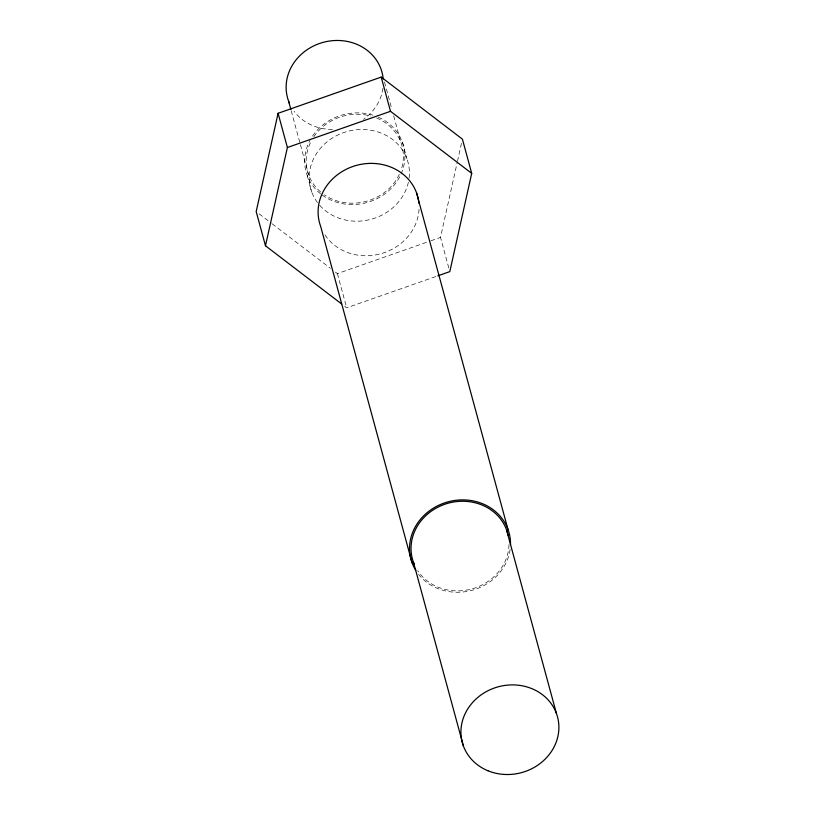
<?xml version="1.0" encoding="UTF-8"?>
<svg xmlns="http://www.w3.org/2000/svg" width="815" height="815" viewBox="0 0 815 815"><rect width="100%" height="100%" fill="white"/><g stroke="black" fill="none" stroke-linecap="round" stroke-linejoin="round"><path stroke-width="0.61" stroke-dasharray="4.08 3.06" d="M448.8 267.962L440.507 237.41L457.205 162.48M457.48 161.258L462.136 140.374M335.383 272.088L337.39 273.626L429.709 241.199M430.911 240.782L440.507 237.41M344.684 306.308L346.681 307.836L436.616 276.254M259.19 213.866L271.222 223.055M272.22 223.83L330.37 268.257M402.335 142.014L406.858 158.65M384.486 82.05L391.72 108.66M393.686 115.913L400.919 142.513M337.39 273.626L346.681 307.836M291.22 110.83L300.093 143.481M300.419 144.693L308.63 174.919M307.214 175.419L311.738 192.055M419.032 209.272A50.815 45.823 -15.2 0 1 379.413 254.107A50.815 45.823 -15.2 0 1 323.759 232.927M510.119 549.412A50.815 45.823 -15.2 0 1 472.109 590.274A50.815 45.823 -15.2 0 1 418.584 574.422M378.394 117.207A50.438 45.487 -15.2 0 1 395.886 182.927A50.438 45.487 -15.2 0 1 321.487 194.53M320.519 193.776A50.438 45.487 -15.2 0 1 309.975 140.343M312.573 136.054A50.438 45.487 -15.2 0 1 372.893 115.17M317.443 202.538A50.438 45.487 -15.2 0 1 348.565 131.144A50.438 45.487 -15.2 0 1 408.845 179.871M408.386 182.234A50.438 45.487 -15.2 0 1 370.662 219.398A50.438 45.487 -15.2 0 1 319.724 205.339M376.571 117.971A48.931 44.132 -15.2 0 1 401.112 169.948M399.309 174.4A48.931 44.132 -15.2 0 1 324.411 194.856M320.631 191.973A48.931 44.132 -15.2 0 1 311.32 140.893M313.826 136.737A48.931 44.132 -15.2 0 1 370.713 115.995M382.979 88.173A48.931 44.132 -15.2 0 1 363.551 119.347M332.51 129.432A48.931 44.132 -15.2 0 1 294.134 111.329M508.998 544.603A49.307 44.468 -15.2 0 1 472.394 588.787A49.307 44.468 -15.2 0 1 417.759 570.734"/><path stroke-width="1.22" d="M437.808 275.837L449.798 271.629L471.712 173.361L462.411 139.141L381.206 77.089L278.088 113.295L256.185 211.564L265.476 245.784L341.668 304.005M265.476 245.784L287.389 147.515L278.088 113.295M287.389 147.515L390.497 111.309L471.712 173.361M416.506 192.748L507.939 529.251M506.512 529.75L556.411 713.38M381.206 77.089L390.497 111.309M288.591 101.152L290.894 109.617M413.521 562.401L463.419 746.041M412.105 562.9L320.672 226.397A50.815 45.823 -15.2 0 1 358.427 164.875A50.815 45.823 -15.2 0 1 418.9 203.261M415.813 570.469A50.815 45.823 -15.2 0 1 447.904 501.877A50.815 45.823 -15.2 0 1 510.496 544.563M289.457 103.291A48.931 44.132 -15.2 0 1 323.708 42.217A48.931 44.132 -15.2 0 1 383.182 78.872M414.387 564.55A49.307 44.468 -15.2 0 1 446.426 503.721A49.307 44.468 -15.2 0 1 508.132 535.333M487.951 770.766A49.307 44.468 -15.2 0 0 558.815 724.739A49.307 44.468 -15.2 0 0 482.969 693.616A49.307 44.468 -15.2 0 0 487.951 770.766"/></g></svg>
